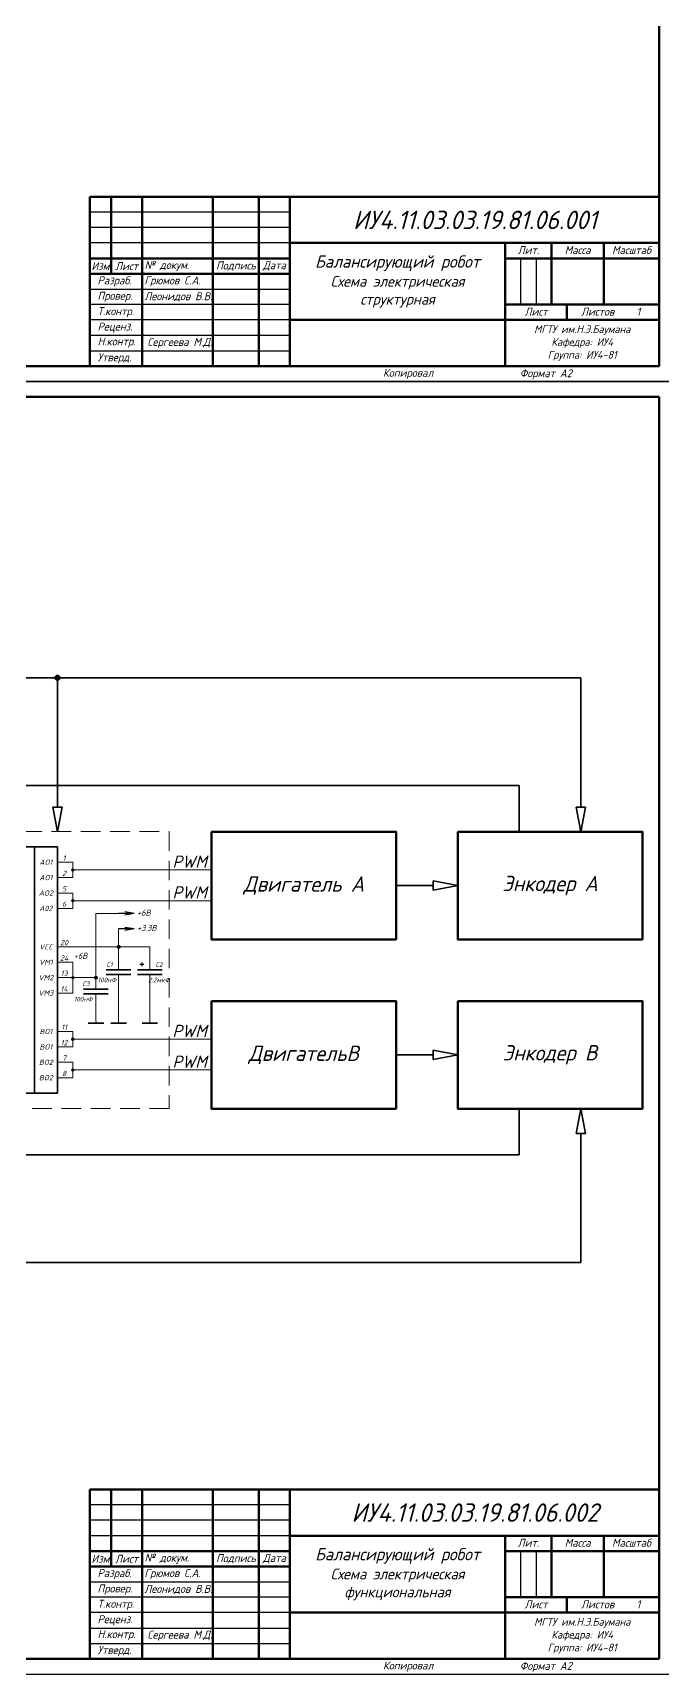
# Model space of a CAD drawing. Header units: inches. Extents: x -14 to 5184, y -66 to 1689.
# Drawn here: x 1699 to 1904, y 415 to 949 of the extents above; entities that cross this region are included whole.
import ezdxf

# ---------------------------------------------------------------- set-up
doc = ezdxf.new("R2010")
doc.units = ezdxf.units.IN
doc.header["$MEASUREMENT"] = 0
doc.linetypes.add('HIDDEN', pattern=[9.525, 6.35, -3.175])
for name, color, linetype, lineweight in [('Видимые тонкие (ГОСТ)', 7, 'Continuous', 25), ('Видимый контур (ГОСТ)', 7, 'Continuous', 50), ('Текст', 7, 'Continuous', 15)]:
    doc.layers.add(name, color=color, linetype=linetype, lineweight=lineweight)
doc.styles.get("Standard").update_dxf_attribs({"font": 'gost_b.ttf', "oblique": 15})

msp = doc.modelspace()

# ---------------------------------------------------------------- hatches: boundary and pattern name
at = {"lineweight": 35, "transparency": 33554684}
h = msp.add_hatch(color=0, dxfattribs=at)
h.dxf.hatch_style = 1
h.paths.add_polyline_path([(1707.1555, 739.753, 0.41421356), (1706.3555, 738.953), (1707.1555, 738.953)])
h.paths.add_polyline_path([(1707.1555, 739.753), (1707.1555, 738.953), (1707.9555, 738.953, 0.41421356)])
h.paths.add_polyline_path([(1707.9555, 738.953), (1706.3555, 738.953, 1)])
h = msp.add_hatch(color=0, dxfattribs=at)
h.dxf.hatch_style = 1
h.paths.add_polyline_path([(1707.1555, 739.753, 0.41421356), (1706.3555, 738.953), (1707.1555, 738.953)])
h.paths.add_polyline_path([(1707.1555, 739.753), (1707.1555, 738.953), (1707.9555, 738.953, 0.41421356)])
h.paths.add_polyline_path([(1707.9555, 738.953), (1706.3555, 738.953, 1)])
h = msp.add_hatch(color=0, dxfattribs=at)
h.dxf.hatch_style = 1
h.paths.add_polyline_path([(1707.1555, 739.753, 0.41421356), (1706.3555, 738.953), (1707.1555, 738.953)])
h.paths.add_polyline_path([(1707.1555, 739.753), (1707.1555, 738.953), (1707.9555, 738.953, 0.41421356)])
h.paths.add_polyline_path([(1707.9555, 738.953), (1706.3555, 738.953, 1)])
h = msp.add_hatch(color=0, dxfattribs=at)
h.dxf.hatch_style = 1
h.paths.add_polyline_path([(1707.1555, 739.753, 0.41421356), (1706.3555, 738.953), (1707.1555, 738.953)])
h.paths.add_polyline_path([(1707.1555, 739.753), (1707.1555, 738.953), (1707.9555, 738.953, 0.41421356)])
h.paths.add_polyline_path([(1707.9555, 738.953), (1706.3555, 738.953, 1)])
at = {"lineweight": 20, "transparency": 33554684}
h = msp.add_hatch(color=0, dxfattribs=at)
h.dxf.hatch_style = 1
h.paths.add_polyline_path([(1712.1555, 676.9417, -0.41421356), (1712.5555, 676.5417), (1712.1555, 676.5417)])
h.paths.add_polyline_path([(1712.1555, 676.9417), (1712.1555, 676.5417), (1711.7555, 676.5417, -0.41421356)])
h.paths.add_polyline_path([(1711.7555, 676.5417), (1712.5555, 676.5417, -1)])
h = msp.add_hatch(color=0, dxfattribs=at)
h.dxf.hatch_style = 1
h.paths.add_polyline_path([(1712.1555, 676.9417, -0.41421356), (1712.5555, 676.5417), (1712.1555, 676.5417)])
h.paths.add_polyline_path([(1712.1555, 676.9417), (1712.1555, 676.5417), (1711.7555, 676.5417, -0.41421356)])
h.paths.add_polyline_path([(1711.7555, 676.5417), (1712.5555, 676.5417, -1)])
h = msp.add_hatch(color=0, dxfattribs=at)
h.dxf.hatch_style = 1
h.paths.add_polyline_path([(1712.1555, 666.9417, -0.41421356), (1712.5555, 666.5417), (1712.1555, 666.5417)])
h.paths.add_polyline_path([(1712.1555, 666.9417), (1712.1555, 666.5417), (1711.7555, 666.5417, -0.41421356)])
h.paths.add_polyline_path([(1711.7555, 666.5417), (1712.5555, 666.5417, -1)])
h = msp.add_hatch(color=0, dxfattribs=at)
h.dxf.hatch_style = 1
h.paths.add_polyline_path([(1712.1555, 666.9417, -0.41421356), (1712.5555, 666.5417), (1712.1555, 666.5417)])
h.paths.add_polyline_path([(1712.1555, 666.9417), (1712.1555, 666.5417), (1711.7555, 666.5417, -0.41421356)])
h.paths.add_polyline_path([(1711.7555, 666.5417), (1712.5555, 666.5417, -1)])
at = {"lineweight": 35, "transparency": 33554684}
h = msp.add_hatch(color=0, dxfattribs=at)
h.dxf.hatch_style = 1
h.paths.add_polyline_path([(1727.0217, 651.9417, -0.41421356), (1727.4217, 651.5417), (1727.0217, 651.5417)])
h.paths.add_polyline_path([(1727.0217, 651.9417), (1727.0217, 651.5417), (1726.6217, 651.5417, -0.41421356)])
h.paths.add_polyline_path([(1726.6217, 651.5417), (1727.4217, 651.5417, -1)])
h = msp.add_hatch(color=0, dxfattribs=at)
h.dxf.hatch_style = 1
h.paths.add_polyline_path([(1727.0217, 651.9417, -0.41421356), (1727.4217, 651.5417), (1727.0217, 651.5417)])
h.paths.add_polyline_path([(1727.0217, 651.9417), (1727.0217, 651.5417), (1726.6217, 651.5417, -0.41421356)])
h.paths.add_polyline_path([(1726.6217, 651.5417), (1727.4217, 651.5417, -1)])
at = {"lineweight": 20, "transparency": 33554684}
h = msp.add_hatch(color=0, dxfattribs=at)
h.dxf.hatch_style = 1
h.paths.add_polyline_path([(1712.1555, 641.9417, -0.41421356), (1712.5555, 641.5417), (1712.1555, 641.5417)])
h.paths.add_polyline_path([(1712.1555, 641.9417), (1712.1555, 641.5417), (1711.7555, 641.5417, -0.41421356)])
h.paths.add_polyline_path([(1711.7555, 641.5417), (1712.5555, 641.5417, -1)])
h = msp.add_hatch(color=0, dxfattribs=at)
h.dxf.hatch_style = 1
h.paths.add_polyline_path([(1712.1555, 641.9417, -0.41421356), (1712.5555, 641.5417), (1712.1555, 641.5417)])
h.paths.add_polyline_path([(1712.1555, 641.9417), (1712.1555, 641.5417), (1711.7555, 641.5417, -0.41421356)])
h.paths.add_polyline_path([(1711.7555, 641.5417), (1712.5555, 641.5417, -1)])
at = {"lineweight": 35, "transparency": 33554684}
h = msp.add_hatch(color=0, dxfattribs=at)
h.dxf.hatch_style = 1
h.paths.add_polyline_path([(1719.6554, 641.9417, -0.41421356), (1720.0554, 641.5417), (1719.6554, 641.5417)])
h.paths.add_polyline_path([(1719.6554, 641.9417), (1719.6554, 641.5417), (1719.2554, 641.5417, -0.41421356)])
h.paths.add_polyline_path([(1719.2554, 641.5417), (1720.0554, 641.5417, -1)])
h = msp.add_hatch(color=0, dxfattribs=at)
h.dxf.hatch_style = 1
h.paths.add_polyline_path([(1719.6554, 641.9417, -0.41421356), (1720.0554, 641.5417), (1719.6554, 641.5417)])
h.paths.add_polyline_path([(1719.6554, 641.9417), (1719.6554, 641.5417), (1719.2554, 641.5417, -0.41421356)])
h.paths.add_polyline_path([(1719.2554, 641.5417), (1720.0554, 641.5417, -1)])
at = {"lineweight": 20, "transparency": 33554684}
h = msp.add_hatch(color=0, dxfattribs=at)
h.dxf.hatch_style = 1
h.paths.add_polyline_path([(1712.1555, 621.9417, -0.41421356), (1712.5555, 621.5417), (1712.1555, 621.5417)])
h.paths.add_polyline_path([(1712.1555, 621.9417), (1712.1555, 621.5417), (1711.7555, 621.5417, -0.41421356)])
h.paths.add_polyline_path([(1711.7555, 621.5417), (1712.5555, 621.5417, -1)])
h = msp.add_hatch(color=0, dxfattribs=at)
h.dxf.hatch_style = 1
h.paths.add_polyline_path([(1712.1555, 621.9417, -0.41421356), (1712.5555, 621.5417), (1712.1555, 621.5417)])
h.paths.add_polyline_path([(1712.1555, 621.9417), (1712.1555, 621.5417), (1711.7555, 621.5417, -0.41421356)])
h.paths.add_polyline_path([(1711.7555, 621.5417), (1712.5555, 621.5417, -1)])
h = msp.add_hatch(color=0, dxfattribs=at)
h.dxf.hatch_style = 1
h.paths.add_polyline_path([(1712.1555, 611.9417, -0.41421356), (1712.5555, 611.5417), (1712.1555, 611.5417)])
h.paths.add_polyline_path([(1712.1555, 611.9417), (1712.1555, 611.5417), (1711.7555, 611.5417, -0.41421356)])
h.paths.add_polyline_path([(1711.7555, 611.5417), (1712.5555, 611.5417, -1)])
h = msp.add_hatch(color=0, dxfattribs=at)
h.dxf.hatch_style = 1
h.paths.add_polyline_path([(1712.1555, 611.9417, -0.41421356), (1712.5555, 611.5417), (1712.1555, 611.5417)])
h.paths.add_polyline_path([(1712.1555, 611.9417), (1712.1555, 611.5417), (1711.7555, 611.5417, -0.41421356)])
h.paths.add_polyline_path([(1711.7555, 611.5417), (1712.5555, 611.5417, -1)])

# ---------------------------------------------------------------- linework, layer by layer
at = {"color": 0, "lineweight": 35, "transparency": 33554684}
for p, q in [((1502.1555, 738.953), (1877.1555, 738.953)), ((1502.1555, 738.953), (1877.1555, 738.953)), ((1707.1555, 738.953), (1707.1555, 696.953)), ((1707.1555, 738.953), (1707.1555, 696.953)), ((1707.1555, 738.953), (1707.1555, 696.953)), ((1707.1555, 738.953), (1707.1555, 696.953)), ((1877.1555, 738.953), (1877.1555, 696.953)), ((1877.1555, 738.953), (1877.1555, 696.953)), ((1857.1555, 703.953), (1655.1555, 703.953)), ((1857.1555, 703.953), (1655.1555, 703.953)), ((1857.1555, 688.953), (1857.1555, 703.953)), ((1857.1555, 688.953), (1857.1555, 703.953)), ((1705.6555, 696.953), (1708.6555, 696.953)), ((1705.6555, 696.953), (1707.1555, 688.953)), ((1705.6555, 696.953), (1708.6555, 696.953)), ((1705.6555, 696.953), (1707.1555, 688.953)), ((1707.1555, 698.5544), (1707.1555, 696.953)), ((1707.1555, 698.5544), (1707.1555, 696.953)), ((1707.1555, 688.953), (1708.6555, 696.953)), ((1707.1555, 688.953), (1708.6555, 696.953)), ((1875.6555, 696.953), (1878.6555, 696.953)), ((1875.6555, 696.953), (1877.1555, 688.953)), ((1875.6555, 696.953), (1878.6555, 696.953)), ((1875.6555, 696.953), (1877.1555, 688.953)), ((1877.1555, 688.953), (1878.6555, 696.953)), ((1877.1555, 688.953), (1878.6555, 696.953)), ((1694.6555, 684.0417), (1699.6555, 684.0417)), ((1694.6555, 684.0417), (1699.6555, 684.0417)), ((1699.6555, 684.0417), (1699.6555, 604.0417)), ((1699.6555, 684.0417), (1707.1555, 684.0417)), ((1699.6555, 684.0417), (1699.6555, 604.0417)), ((1699.6555, 684.0417), (1707.1555, 684.0417)), ((1707.1555, 684.0417), (1707.1555, 604.0417)), ((1707.1555, 684.0417), (1707.1555, 604.0417)), ((1829.1555, 669.953), (1829.1555, 672.953)), ((1837.1555, 671.453), (1829.1555, 672.953)), ((1829.1555, 669.953), (1829.1555, 672.953)), ((1837.1555, 671.453), (1829.1555, 672.953)), ((1817.1555, 671.453), (1829.1555, 671.453)), ((1817.1555, 671.453), (1829.1555, 671.453)), ((1827.554, 671.453), (1829.1555, 671.453)), ((1827.554, 671.453), (1829.1555, 671.453)), ((1829.1555, 669.953), (1837.1555, 671.453)), ((1829.1555, 669.953), (1837.1555, 671.453)), ((1727.0217, 644.0417), (1723.0217, 644.0417)), ((1727.0217, 644.0417), (1723.0217, 644.0417)), ((1727.0217, 642.5417), (1723.0217, 642.5417)), ((1727.0217, 642.5417), (1723.0217, 642.5417)), ((1727.0217, 644.0417), (1731.0217, 644.0417)), ((1727.0217, 644.0417), (1731.0217, 644.0417)), ((1727.0217, 642.5417), (1731.0217, 642.5417)), ((1727.0217, 642.5417), (1731.0217, 642.5417)), ((1737.125, 644.0417), (1733.125, 644.0417)), ((1737.125, 644.0417), (1733.125, 644.0417)), ((1737.125, 642.5417), (1733.125, 642.5417)), ((1737.125, 642.5417), (1733.125, 642.5417)), ((1737.125, 644.0417), (1741.125, 644.0417)), ((1737.125, 644.0417), (1741.125, 644.0417)), ((1737.125, 642.5417), (1741.125, 642.5417)), ((1737.125, 642.5417), (1741.125, 642.5417)), ((1719.6554, 637.7917), (1715.6554, 637.7917)), ((1719.6554, 637.7917), (1715.6554, 637.7917)), ((1719.6554, 636.2917), (1715.6554, 636.2917)), ((1719.6554, 636.2917), (1715.6554, 636.2917)), ((1719.6554, 637.7917), (1723.6554, 637.7917)), ((1719.6554, 637.7917), (1723.6554, 637.7917)), ((1719.6554, 636.2917), (1723.6554, 636.2917)), ((1719.6554, 636.2917), (1723.6554, 636.2917)), ((1722.1689, 626.7984), (1717.1689, 626.7984)), ((1722.1689, 626.7984), (1717.1689, 626.7984)), ((1729.5378, 626.7903), (1724.5378, 626.7903)), ((1729.5378, 626.7903), (1724.5378, 626.7903)), ((1739.6411, 626.7903), (1734.6411, 626.7903)), ((1739.6411, 626.7903), (1734.6411, 626.7903)), ((1817.1555, 616.453), (1829.1555, 616.453)), ((1817.1555, 616.453), (1829.1555, 616.453)), ((1827.554, 616.453), (1829.1555, 616.453)), ((1827.554, 616.453), (1829.1555, 616.453)), ((1829.1555, 614.953), (1829.1555, 617.953)), ((1837.1555, 616.453), (1829.1555, 617.953)), ((1829.1555, 614.953), (1829.1555, 617.953)), ((1837.1555, 616.453), (1829.1555, 617.953)), ((1829.1555, 614.953), (1837.1555, 616.453)), ((1829.1555, 614.953), (1837.1555, 616.453)), ((1707.1555, 604.0417), (1682.1555, 604.0417)), ((1707.1555, 604.0417), (1682.1555, 604.0417)), ((1857.1555, 598.953), (1857.1555, 583.953)), ((1857.1555, 598.953), (1857.1555, 583.953)), ((1877.1555, 598.953), (1875.6555, 590.953)), ((1877.1555, 598.953), (1875.6555, 590.953)), ((1878.6555, 590.953), (1877.1555, 598.953)), ((1878.6555, 590.953), (1877.1555, 598.953)), ((1878.6555, 590.953), (1875.6555, 590.953)), ((1878.6555, 590.953), (1875.6555, 590.953)), ((1877.1555, 548.953), (1877.1555, 590.953)), ((1877.1555, 589.3516), (1877.1555, 590.953)), ((1877.1555, 548.953), (1877.1555, 590.953)), ((1877.1555, 589.3516), (1877.1555, 590.953)), ((1857.1555, 583.953), (1655.1555, 583.953)), ((1857.1555, 583.953), (1655.1555, 583.953)), ((1504.6555, 548.953), (1877.1555, 548.953)), ((1504.6555, 548.953), (1877.1555, 548.953))]:
    msp.add_line(p, q, dxfattribs=at)
at = {"color": 0, "lineweight": 20, "transparency": 33554684}
for p, q in [((1707.1555, 679.0417), (1712.1555, 679.0417)), ((1712.1555, 679.0417), (1707.1555, 679.0417)), ((1707.1555, 679.0417), (1712.1555, 679.0417)), ((1712.1555, 679.0417), (1707.1555, 679.0417)), ((1712.1555, 679.0417), (1712.1555, 674.0417)), ((1712.1555, 679.0417), (1712.1555, 674.0417)), ((1712.1555, 674.0417), (1707.1555, 674.0417)), ((1712.1555, 674.0417), (1707.1555, 674.0417)), ((1712.1555, 674.0417), (1707.1555, 674.0417)), ((1712.1555, 674.0417), (1707.1555, 674.0417)), ((1712.1555, 676.5417), (1757.1555, 676.5417)), ((1712.1555, 676.5417), (1757.1555, 676.5417)), ((1707.1555, 669.0417), (1712.1555, 669.0417)), ((1712.1555, 669.0417), (1707.1555, 669.0417)), ((1707.1555, 669.0417), (1712.1555, 669.0417)), ((1712.1555, 669.0417), (1707.1555, 669.0417)), ((1712.1555, 669.0417), (1712.1555, 664.0417)), ((1712.1555, 669.0417), (1712.1555, 664.0417)), ((1712.1555, 664.0417), (1707.1555, 664.0417)), ((1712.1555, 664.0417), (1707.1555, 664.0417)), ((1712.1555, 664.0417), (1707.1555, 664.0417)), ((1712.1555, 664.0417), (1707.1555, 664.0417)), ((1712.1555, 666.5417), (1717.1555, 666.5417)), ((1712.1555, 666.5417), (1717.1555, 666.5417)), ((1717.1555, 666.5417), (1757.1555, 666.5417)), ((1717.1555, 666.5417), (1757.1555, 666.5417)), ((1719.6554, 657.0804), (1719.6554, 644.0417)), ((1727.0217, 649.0417), (1727.0217, 657.356)), ((1727.0217, 649.0417), (1727.0217, 657.356)), ((1707.1555, 651.5417), (1714.6554, 651.5417)), ((1712.1555, 651.5417), (1707.1555, 651.5417)), ((1713.4055, 651.5417), (1707.1555, 651.5417)), ((1731.7041, 651.5417), (1707.1555, 651.5417)), ((1707.1555, 651.5417), (1714.6554, 651.5417)), ((1712.1555, 651.5417), (1707.1555, 651.5417)), ((1713.4055, 651.5417), (1707.1555, 651.5417)), ((1737.125, 651.5417), (1707.1555, 651.5417)), ((1737.125, 646.5417), (1737.125, 651.5417)), ((1707.1555, 646.5417), (1712.1555, 646.5417)), ((1712.1555, 646.5417), (1707.1555, 646.5417)), ((1707.1555, 646.5417), (1712.1555, 646.5417)), ((1712.1555, 646.5417), (1707.1555, 646.5417)), ((1712.1555, 646.5417), (1712.1555, 641.5417)), ((1712.1555, 646.5417), (1712.1555, 641.5417)), ((1719.6554, 649.0417), (1719.6554, 644.0417)), ((1719.6554, 641.5417), (1719.6554, 646.5417)), ((1719.6554, 641.5417), (1719.6554, 646.5417)), ((1727.0217, 646.5417), (1727.0217, 649.0417)), ((1727.0217, 646.5417), (1727.0217, 649.0417)), ((1727.0217, 644.0417), (1727.0217, 646.5417)), ((1727.0217, 644.0417), (1727.0217, 646.5417)), ((1737.125, 646.5417), (1737.125, 649.0417)), ((1737.125, 644.0417), (1737.125, 646.5417)), ((1737.125, 644.0417), (1737.125, 646.5417)), ((1712.1555, 641.5417), (1707.1555, 641.5417)), ((1707.1555, 641.5417), (1714.6554, 641.5417)), ((1712.1555, 641.5417), (1707.1555, 641.5417)), ((1712.1555, 641.5417), (1707.1555, 641.5417)), ((1712.1555, 641.5417), (1707.1555, 641.5417)), ((1707.1555, 641.5417), (1714.6554, 641.5417)), ((1712.1555, 641.5417), (1707.1555, 641.5417)), ((1712.1555, 641.5417), (1707.1555, 641.5417)), ((1710.4541, 641.5417), (1719.6554, 641.5417)), ((1710.4541, 641.5417), (1719.6554, 641.5417)), ((1712.1555, 636.5417), (1712.1555, 644.0417)), ((1712.1555, 636.5417), (1712.1555, 644.0417)), ((1720.1068, 641.5417), (1715.1068, 641.5417)), ((1720.1068, 641.5417), (1715.1068, 641.5417)), ((1719.6554, 639.0417), (1719.6554, 641.5417)), ((1719.6554, 639.0417), (1719.6554, 641.5417)), ((1719.6554, 637.7917), (1719.6554, 640.2917)), ((1719.6554, 637.7917), (1719.6554, 640.2917)), ((1727.0217, 640.0417), (1727.0217, 642.5417)), ((1727.0217, 626.7903), (1727.0217, 642.5417)), ((1737.125, 640.0417), (1737.125, 642.5417)), ((1737.125, 626.7903), (1737.125, 642.5417)), ((1707.1555, 636.5417), (1712.1555, 636.5417)), ((1712.1555, 636.5417), (1707.1555, 636.5417)), ((1707.1555, 636.5417), (1712.1555, 636.5417)), ((1712.1555, 636.5417), (1707.1555, 636.5417)), ((1719.6715, 627.7903), (1719.6715, 636.2917)), ((1719.6715, 627.7903), (1719.6715, 636.2917)), ((1712.1555, 624.0417), (1707.1555, 624.0417)), ((1712.1555, 624.0417), (1707.1555, 624.0417)), ((1712.1555, 624.0417), (1707.1555, 624.0417)), ((1712.1555, 624.0417), (1707.1555, 624.0417)), ((1712.1555, 619.0417), (1712.1555, 624.0417)), ((1712.1555, 619.0417), (1712.1555, 624.0417)), ((1719.6876, 626.7889), (1719.6715, 627.7903)), ((1719.6876, 626.7889), (1719.6715, 627.7903)), ((1707.1555, 619.0417), (1712.1555, 619.0417)), ((1712.1555, 619.0417), (1707.1555, 619.0417)), ((1707.1555, 619.0417), (1712.1555, 619.0417)), ((1712.1555, 619.0417), (1707.1555, 619.0417)), ((1712.1555, 621.5417), (1717.1555, 621.5417)), ((1712.1555, 621.5417), (1717.1555, 621.5417)), ((1717.1555, 621.5417), (1757.1555, 621.5417)), ((1717.1555, 621.5417), (1757.1555, 621.5417)), ((1712.1555, 614.0417), (1707.1555, 614.0417)), ((1712.1555, 614.0417), (1707.1555, 614.0417)), ((1712.1555, 614.0417), (1707.1555, 614.0417)), ((1712.1555, 614.0417), (1707.1555, 614.0417)), ((1712.1555, 609.0417), (1712.1555, 614.0417)), ((1712.1555, 609.0417), (1712.1555, 614.0417)), ((1707.1555, 609.0417), (1712.1555, 609.0417)), ((1712.1555, 609.0417), (1707.1555, 609.0417)), ((1707.1555, 609.0417), (1712.1555, 609.0417)), ((1712.1555, 609.0417), (1707.1555, 609.0417)), ((1712.1555, 611.5417), (1757.1555, 611.5417)), ((1712.1555, 611.5417), (1757.1555, 611.5417))]:
    msp.add_line(p, q, dxfattribs=at)
at = {"lineweight": 20}
for p in [(1719.6554, 657.0804), (1727.0217, 662.356)]:
    msp.add_line(p, (1719.6554, 662.356), dxfattribs=at)
at = {"color": 0, "lineweight": 25, "transparency": 33554684}
for p, q in [((1732.0217, 662.356), (1727.0217, 662.356)), ((1732.0217, 662.356), (1729.0673, 662.877)), ((1732.0217, 662.356), (1729.0673, 661.8351)), ((1732.0217, 657.356), (1727.0217, 657.356)), ((1732.0217, 657.356), (1729.0673, 657.877)), ((1732.0217, 657.356), (1729.0673, 656.8351)), ((1733.9317, 645.8741), (1735.1817, 645.8741)), ((1734.5567, 646.4991), (1734.5567, 645.2491))]:
    msp.add_line(p, q, dxfattribs=at)
at = {"color": 0, "linetype": 'HIDDEN', "lineweight": 20, "transparency": 33554684}
msp.add_lwpolyline([(1667.1555, 688.953), (1743.4315, 689.0417), (1743.4315, 599.0417), (1667.1555, 598.953)], close=True, dxfattribs=at)
at = {"color": 0, "lineweight": 50, "transparency": 33554684}
for points in [[(1757.1555, 688.953), (1817.1555, 688.953), (1817.1555, 653.953), (1757.1555, 653.953)], [(1757.1555, 688.953), (1817.1555, 688.953), (1817.1555, 653.953), (1757.1555, 653.953)], [(1837.1555, 688.953), (1897.1555, 688.953), (1897.1555, 653.953), (1837.1555, 653.953)], [(1837.1555, 688.953), (1897.1555, 688.953), (1897.1555, 653.953), (1837.1555, 653.953)], [(1757.1555, 633.953), (1817.1555, 633.953), (1817.1555, 598.953), (1757.1555, 598.953)], [(1757.1555, 633.953), (1817.1555, 633.953), (1817.1555, 598.953), (1757.1555, 598.953)], [(1837.1555, 633.953), (1897.1555, 633.953), (1897.1555, 598.953), (1837.1555, 598.953)], [(1837.1555, 633.953), (1897.1555, 633.953), (1897.1555, 598.953), (1837.1555, 598.953)]]:
    msp.add_lwpolyline(points, close=True, dxfattribs=at)
at = {"color": 0, "lineweight": 35, "transparency": 33554684}
for centre, radius in [((1707.1555, 738.953), 0.8), ((1707.1555, 738.953), 0.8), ((1707.1555, 738.953), 0.8), ((1707.1555, 738.953), 0.8), ((1727.0217, 651.5417), 0.4), ((1727.0217, 651.5417), 0.4), ((1719.6554, 641.5417), 0.4), ((1719.6554, 641.5417), 0.4)]:
    msp.add_circle(centre, radius, dxfattribs=at)
at = {"color": 0, "lineweight": 20, "transparency": 33554684}
for centre in [(1712.1555, 676.5417), (1712.1555, 676.5417), (1712.1555, 666.5417), (1712.1555, 666.5417), (1712.1555, 641.5417), (1712.1555, 641.5417), (1712.1555, 621.5417), (1712.1555, 621.5417), (1712.1555, 611.5417), (1712.1555, 611.5417)]:
    msp.add_circle(centre, 0.4, dxfattribs=at)
at = {"layer": 'Видимые тонкие (ГОСТ)', "transparency": 33554684}
for p, q in [((1782.616, 890.2356), (1717.616, 890.2356)), ((1782.616, 885.2356), (1717.616, 885.2356)), ((1782.616, 880.2356), (1717.616, 880.2356)), ((1857.6036, 875.0269), (1857.6036, 860.2356)), ((1862.6815, 875.0269), (1862.6815, 860.2356)), ((1717.616, 865.2356), (1782.616, 865.2356)), ((1782.616, 860.2356), (1717.616, 860.2356)), ((1782.616, 855.2356), (1717.616, 855.2356)), ((1313.616, 835.2356), (1907.616, 835.2356)), ((1907.616, 835.2356), (1313.616, 835.2356)), ((1782.616, 470.2356), (1717.616, 470.2356)), ((1782.616, 465.2356), (1717.616, 465.2356)), ((1782.616, 460.2356), (1717.616, 460.2356)), ((1857.6036, 455.0269), (1857.6036, 440.2356)), ((1862.6815, 455.0269), (1862.6815, 440.2356)), ((1717.616, 445.2356), (1782.616, 445.2356)), ((1782.616, 440.2356), (1717.616, 440.2356)), ((1782.616, 435.2356), (1717.616, 435.2356)), ((1313.616, 415.2356), (1907.616, 415.2356))]:
    msp.add_line(p, q, dxfattribs=at)
for points in [[(1717.616, 850.2356), (1782.616, 850.2356)], [(1717.616, 845.2356), (1782.616, 845.2356)], [(1717.616, 430.2356), (1782.616, 430.2356)], [(1717.616, 425.2356), (1782.616, 425.2356)]]:
    msp.add_lwpolyline(points, dxfattribs=at)
at = {"layer": 'Видимый контур (ГОСТ)', "transparency": 33554684}
for p, q in [((1902.616, 840.2356), (1902.616, 1250.2356)), ((1717.616, 895.2356), (1717.616, 840.2356)), ((1902.616, 895.2356), (1717.616, 895.2356)), ((1724.616, 870.2356), (1724.616, 895.2356)), ((1734.616, 895.2356), (1734.616, 840.2356)), ((1757.616, 840.2356), (1757.616, 895.2356)), ((1772.616, 895.2356), (1772.616, 840.2356)), ((1782.616, 895.2356), (1782.616, 840.2356)), ((1782.616, 880.2356), (1902.616, 880.2356)), ((1852.616, 880.2356), (1852.616, 840.2356)), ((1867.616, 880.2356), (1867.616, 860.2356)), ((1884.616, 880.2356), (1884.616, 860.2356)), ((1782.616, 875.2356), (1717.616, 875.2356)), ((1852.616, 875.2356), (1902.616, 875.2356)), ((1782.616, 870.2356), (1717.616, 870.2356)), ((1902.616, 860.2356), (1852.616, 860.2356)), ((1872.616, 860.2356), (1872.616, 855.2356)), ((1902.616, 855.2356), (1782.616, 855.2356)), ((1321.616, 840.2356), (1902.616, 840.2356)), ((1902.616, 830.2356), (1333.616, 830.2356)), ((1902.616, 420.2356), (1902.616, 830.2356)), ((1717.616, 475.2356), (1717.616, 420.2356)), ((1902.616, 475.2356), (1717.616, 475.2356)), ((1724.616, 450.2356), (1724.616, 475.2356)), ((1734.616, 475.2356), (1734.616, 420.2356)), ((1757.616, 420.2356), (1757.616, 475.2356)), ((1772.616, 475.2356), (1772.616, 420.2356)), ((1782.616, 475.2356), (1782.616, 420.2356)), ((1782.616, 460.2356), (1902.616, 460.2356)), ((1852.616, 460.2356), (1852.616, 420.2356)), ((1867.616, 460.2356), (1867.616, 440.2356)), ((1884.616, 460.2356), (1884.616, 440.2356)), ((1782.616, 455.2356), (1717.616, 455.2356)), ((1852.616, 455.2356), (1902.616, 455.2356)), ((1782.616, 450.2356), (1717.616, 450.2356)), ((1902.616, 440.2356), (1852.616, 440.2356)), ((1872.616, 440.2356), (1872.616, 435.2356)), ((1902.616, 435.2356), (1782.616, 435.2356)), ((1321.616, 420.2356), (1902.616, 420.2356))]:
    msp.add_line(p, q, dxfattribs=at)

# ---------------------------------------------------------------- texts
at = {"layer": 'Текст', "color": 0, "transparency": 33554684}
for s, width, gutter_width, heights, insert, char_height, attachment_point in [('\\pxqc;{\\fGOST type B|b0|i0|c204|p0;ИУ4.11.03.03.19.81.06.001}', 120, 12.5, [0], (1842.7817, 887.7356), 6, 5), ('\\pxqc;{\\fGOST type B|b0|i0|c204|p0;Балансирующий робот \\P\\H0.875x;Схема электрическая \\Pструктурная}', 76.091048, 12.5, [23.6399], (1817.616, 867.7356), 4, 5), ('\\pxqc;{\\fGOST type B|b0|i0|c204|p0;Лит.}', 15, 17.5, [0], (1852.616, 879.2287), 2.6, 1), ('\\pxqc;{\\fGOST type B|b0|i0|c204|p0;Масса}', 17, 17.5, [0], (1867.616, 879.2287), 2.6, 1), ('\\pxqc;{\\fGOST type B|b0|i0|c204|p0;Масштаб}', 18, 17.5, [0], (1884.616, 879.2287), 2.6, 1), ('\\pxqc;{\\fGOST type B|b0|i0|c204|p0;Изм}', 7, 17.5, [0], (1717.616, 872.7356), 2.6, 4), ('\\pxql;{\\fGOST type B|b0|i0|c204|p0;Разраб.}', 17, 17.5, [0], (1720.1505, 867.7356), 2.6, 4), ('\\pxqc;{\\fGOST type B|b0|i0|c204|p0;Лист}', 10, 17.5, [0], (1724.616, 872.7356), 2.6, 4), ('{\\fGOST type B|b0|i0|c204|p0;Грюмов С.А.}', 22.960032, 17.5, [0], (1735.3873, 867.7356), 2.6, 4), ('\\pxi-3,l3.32143,ql,t3.32143;{\\fGOST type B|b0|i0|c204|p0;№ докум\\fGOST type A|b0|i0|c204|p0;.}', 17, 17.5, [4.7965], (1734.616, 872.7356), 2.6, 4), ('\\pxqc;{\\fGOST type B|b0|i0|c204|p0;Подпись}', 15, 17.5, [0], (1757.616, 872.7356), 2.6, 4), ('\\pxqc;{\\fGOST type B|b0|i0|c204|p2;Дата}', 10, 17.5, [0], (1772.616, 872.7356), 2.6, 4), ('\\pxql;{\\fGOST type B|b0|i0|c204|p0;Провер.}', 17, 17.5, [0], (1720.1505, 862.7356), 2.6, 4), ('{\\fGOST type B|b0|i0|c204|p0;Леонидов В.В.}', 24.465407, 17.5, [2.6], (1735.3873, 862.7356), 2.6, 4), ('{\\fGOST type B|b0|i0|c204|p0;Т.контр.}', 17, 17.5, [0], (1720.1505, 857.7356), 2.6, 4), ('\\pxqc;{\\fGOST type B|b0|i0|c204|p0;Лист}', 20, 17.5, [0], (1852.616, 859.2287), 2.6, 1), ('\\pxqc;{\\fGOST type B|b0|i0|c204|p0;Листов}', 20, 17.5, [0], (1872.616, 859.2287), 2.6, 1), ('\\pxqc;1', 20, 17.5, [0], (1885.8675, 859.2287), 2.6, 1), ('{\\fGOST type B|b0|i0|c204|p0;Реценз.}', 17, 17.5, [0], (1720.1705, 852.7356), 2.6, 4), ('\\pxqc;{\\fGOST type B|b0|i0|c204|p0;МГТУ им}.{\\fGOST type B|b0|i0|c204|p0;Н.Э.Баумана\\PКафедра}: {\\fGOST type B|b0|i0|c204|p0;ИУ4}\\P{\\fGOST type B|b0|i0|c204|p0;Группа}: {\\fGOST type B|b0|i0|c204|p0;ИУ4-81}', 50, 17.5, [0], (1877.616, 847.7356), 2.5, 5), ('\\pxql;{\\fGOST type B|b0|i0|c204|p0;Н.контр.}', 17, 17.5, [0], (1720.1905, 847.918), 2.6, 4), ('\\pxqc;{\\fGOST type B|b0|i0|c204|p0;Сергеева М.Д.}', 23.070615, 17.5, [0], (1735.3873, 847.7356), 2.6, 4), ('{\\fGOST type B|b0|i0|c204|p0;Утверд.}', 17, 17.5, [0], (1720.1505, 842.7356), 2.6, 4), ('{\\fGOST type B|b0|i0|c204|p0;Копировал}', 17, 17.5, [0], (1812.8872, 839.3609), 2.6, 1), ('{\\fGOST type B|b0|i0|c204|p0;Формат А2}', 20, 17.5, [0], (1857.3368, 839.2287), 2.6, 1), ('\\pxqc;PWM{\\fGOST type B|b0|i0|c204|p0; }', 16.584083, 16, [0], (1750.0651, 677.2252), 4, 8), ('\\pxqc;{\\fGOST type B|b0|i0|c204|p0;Двигатель }A', 60, 16, [0], (1757.1555, 671.453), 5, 4), ('\\pxqc;{\\fGOST type B|b0|i0|c204|p0;Двигатель }A', 60, 16, [0], (1757.1555, 671.453), 5, 4), ('\\pxqc;{\\fGOST type B|b0|i0|c204|p0;Энкодер }A', 60, 16, [0], (1837.1555, 671.453), 5, 4), ('\\pxqc;{\\fGOST type B|b0|i0|c204|p0;Энкодер }A', 60, 16, [0], (1837.1555, 671.453), 5, 4), ('\\pxqc;PWM{\\fGOST type B|b0|i0|c204|p0; }', 16.584083, 16, [0], (1750.0651, 667.2252), 4, 8), ('\\pxqc;PWM{\\fGOST type B|b0|i0|c204|p0; }', 16.584083, 16, [0], (1750.0651, 622.2252), 4, 8), ('\\pxqc;{\\fGOST type B|b0|i0|c204|p0;Двигатель}B', 60, 16, [0], (1757.1555, 616.453), 5, 4), ('\\pxqc;{\\fGOST type B|b0|i0|c204|p0;Двигатель}B', 60, 16, [0], (1757.1555, 616.453), 5, 4), ('\\pxqc;{\\fGOST type B|b0|i0|c204|p0;Энкодер }B', 60, 16, [0], (1837.1555, 616.453), 5, 4), ('\\pxqc;{\\fGOST type B|b0|i0|c204|p0;Энкодер }B', 60, 16, [0], (1837.1555, 616.453), 5, 4), ('\\pxqc;PWM{\\fGOST type B|b0|i0|c204|p0; }', 16.584083, 16, [0], (1750.0651, 612.2252), 4, 8), ('\\pxqc;{\\fGOST type B|b0|i0|c204|p0;ИУ4.11.03.03.19.81.06.002}', 120, 12.5, [0], (1842.7817, 467.7356), 6, 5), ('\\pxqc;{\\fGOST type B|b0|i0|c204|p0;Лит.}', 15, 17.5, [0], (1852.616, 459.2287), 2.6, 1), ('\\pxqc;{\\fGOST type B|b0|i0|c204|p0;Масса}', 17, 17.5, [0], (1867.616, 459.2287), 2.6, 1), ('\\pxqc;{\\fGOST type B|b0|i0|c204|p0;Масштаб}', 18, 17.5, [0], (1884.616, 459.2287), 2.6, 1), ('\\pxqc;{\\fGOST type B|b0|i0|c204|p0;Изм}', 7, 17.5, [0], (1717.616, 452.7356), 2.6, 4), ('\\pxqc;{\\fGOST type B|b0|i0|c204|p0;Лист}', 10, 17.5, [0], (1724.616, 452.7356), 2.6, 4), ('\\pxi-3,l3.32143,ql,t3.32143;{\\fGOST type B|b0|i0|c204|p0;№ докум\\fGOST type A|b0|i0|c204|p0;.}', 17, 17.5, [4.7965], (1734.616, 452.7356), 2.6, 4), ('\\pxqc;{\\fGOST type B|b0|i0|c204|p0;Подпись}', 15, 17.5, [0], (1757.616, 452.7356), 2.6, 4), ('\\pxqc;{\\fGOST type B|b0|i0|c204|p2;Дата}', 10, 17.5, [0], (1772.616, 452.7356), 2.6, 4), ('\\pxqc;{\\fGOST type B|b0|i0|c204|p0;Балансирующий робот \\P\\H0.875x;Схема электрическая \\Pфункциональная}', 76.091048, 12.5, [23.6399], (1817.616, 447.7356), 4, 5), ('\\pxql;{\\fGOST type B|b0|i0|c204|p0;Разраб.}', 17, 17.5, [0], (1720.1505, 447.7356), 2.6, 4), ('{\\fGOST type B|b0|i0|c204|p0;Грюмов С.А.}', 22.960032, 17.5, [0], (1735.3873, 447.7356), 2.6, 4), ('\\pxql;{\\fGOST type B|b0|i0|c204|p0;Провер.}', 17, 17.5, [0], (1720.1505, 442.7356), 2.6, 4), ('{\\fGOST type B|b0|i0|c204|p0;Леонидов В.В.}', 24.465407, 17.5, [2.6], (1735.3873, 442.7356), 2.6, 4), ('{\\fGOST type B|b0|i0|c204|p0;Т.контр.}', 17, 17.5, [0], (1720.1505, 437.7356), 2.6, 4), ('\\pxqc;{\\fGOST type B|b0|i0|c204|p0;Лист}', 20, 17.5, [0], (1852.616, 439.2287), 2.6, 1), ('\\pxqc;{\\fGOST type B|b0|i0|c204|p0;Листов}', 20, 17.5, [0], (1872.616, 439.2287), 2.6, 1), ('\\pxqc;1', 20, 17.5, [0], (1885.8675, 439.2287), 2.6, 1), ('{\\fGOST type B|b0|i0|c204|p0;Реценз.}', 17, 17.5, [0], (1720.1705, 432.7356), 2.6, 4), ('\\pxqc;{\\fGOST type B|b0|i0|c204|p0;МГТУ им}.{\\fGOST type B|b0|i0|c204|p0;Н.Э.Баумана\\PКафедра}: {\\fGOST type B|b0|i0|c204|p0;ИУ4}\\P{\\fGOST type B|b0|i0|c204|p0;Группа}: {\\fGOST type B|b0|i0|c204|p0;ИУ4-81}', 50, 17.5, [0], (1877.616, 427.7356), 2.5, 5), ('\\pxql;{\\fGOST type B|b0|i0|c204|p0;Н.контр.}', 17, 17.5, [0], (1720.1905, 427.918), 2.6, 4), ('\\pxqc;{\\fGOST type B|b0|i0|c204|p0;Сергеева М.Д.}', 23.070615, 17.5, [0], (1735.3873, 427.7356), 2.6, 4), ('{\\fGOST type B|b0|i0|c204|p0;Утверд.}', 17, 17.5, [0], (1720.1505, 422.7356), 2.6, 4), ('{\\fGOST type B|b0|i0|c204|p0;Копировал}', 17, 17.5, [0], (1812.8872, 419.3609), 2.6, 1), ('{\\fGOST type B|b0|i0|c204|p0;Формат А2}', 20, 17.5, [0], (1857.3368, 419.2287), 2.6, 1)]:
    msp.add_mtext_dynamic_manual_height_columns(s, width=width, gutter_width=gutter_width, heights=heights, dxfattribs=dict(at, insert=insert, char_height=char_height, attachment_point=attachment_point))
for s, width, height, insert, char_height, attachment_point in [('\\pxqc;{\\fGOST type B|b0|i0|c0|p0;AO1}', 7.5, 2.5, (1703.3921, 679.0417), 1.7, 5), ('\\pxqc;{\\fGOST type B|b0|i0|c0|p0;AO1}', 7.5, 2.5, (1703.3921, 679.0417), 1.7, 5), ('\\pxqc;1', 4.374868, 2.5, (1707.1316, 679.5705), 1.7, 7), ('\\pxqc;1', 4.374868, 2.5, (1707.1316, 679.5705), 1.7, 7), ('\\pxqc;{\\fGOST type B|b0|i0|c0|p0;AO1}', 7.5, 2.5, (1703.3921, 674.0417), 1.7, 5), ('\\pxqc;{\\fGOST type B|b0|i0|c0|p0;AO1}', 7.5, 2.5, (1703.3921, 674.0417), 1.7, 5), ('\\pxqc;{\\fGOST type B|b0|i0|c204|p0;2}', 4.374868, 2.5, (1707.1316, 674.5705), 1.7, 7), ('\\pxqc;{\\fGOST type B|b0|i0|c204|p0;2}', 4.374868, 2.5, (1707.1316, 674.5705), 1.7, 7), ('\\pxqc;{\\fGOST type B|b0|i0|c0|p0;AO2}', 7.5, 2.5, (1703.3921, 669.0417), 1.7, 5), ('\\pxqc;{\\fGOST type B|b0|i0|c0|p0;AO2}', 7.5, 2.5, (1703.3921, 669.0417), 1.7, 5), ('\\pxqc;{\\fGOST type B|b0|i0|c204|p0;5}', 4.374868, 2.5, (1707.1316, 669.5705), 1.7, 7), ('\\pxqc;{\\fGOST type B|b0|i0|c204|p0;5}', 4.374868, 2.5, (1707.1316, 669.5705), 1.7, 7), ('\\pxqc;{\\fGOST type B|b0|i0|c0|p0;A02}', 7.5, 2.5, (1703.3921, 664.0417), 1.7, 5), ('\\pxqc;{\\fGOST type B|b0|i0|c0|p0;A02}', 7.5, 2.5, (1703.3921, 664.0417), 1.7, 5), ('\\pxqc;{\\fGOST type B|b0|i0|c204|p0;6}', 4.374868, 2.5, (1707.1316, 664.5705), 1.7, 7), ('\\pxqc;{\\fGOST type B|b0|i0|c204|p0;6}', 4.374868, 2.5, (1707.1316, 664.5705), 1.7, 7), ('+{\\fGOST type B|b0|i0|c204|p0;6В}', 7.5, 2.5, (1733.0389, 661.6709), 2, 7), ('+3.3{\\fGOST type B|b0|i0|c204|p0;В}', 7.5, 2.5, (1733.0389, 656.6709), 2, 7), ('\\pxqc;{\\fGOST type B|b0|i0|c0|p0;VCC}', 7.5, 2.5, (1703.3921, 651.5417), 1.7, 5), ('\\pxqc;{\\fGOST type B|b0|i0|c0|p0;VCC}', 7.5, 2.5, (1703.3921, 651.5417), 1.7, 5), ('\\pxqc;{\\fGOST type B|b0|i0|c204|p0;20}', 4.374868, 2.5, (1707.1316, 652.0705), 1.7, 7), ('\\pxqc;{\\fGOST type B|b0|i0|c204|p0;20}', 4.374868, 2.5, (1707.1316, 652.0705), 1.7, 7), ('\\pxqc;{\\fGOST type B|b0|i0|c0|p0;VM1}', 7.5, 2.5, (1703.3921, 646.5417), 1.7, 5), ('\\pxqc;{\\fGOST type B|b0|i0|c0|p0;VM1}', 7.5, 2.5, (1703.3921, 646.5417), 1.7, 5), ('\\pxqc;{\\fGOST type B|b0|i0|c204|p0;24}', 4.374868, 2.5, (1707.1316, 647.0705), 1.7, 7), ('\\pxqc;{\\fGOST type B|b0|i0|c204|p0;24}', 4.374868, 2.5, (1707.1316, 647.0705), 1.7, 7), ('\\pxqc;+{\\fGOST type B|b0|i0|c204|p0;6В}', 10, 5, (1719.6554, 647.6231), 2, 9), ('\\pxqc;+{\\fGOST type B|b0|i0|c204|p0;6В}', 10, 5, (1719.6554, 647.6231), 2, 9), ('\\pxqc;C1', 5.943559, 2.5, (1727.0217, 646.5417), 1.5, 3), ('\\pxqc;{\\fGOST type B|b0|i0|c204|p0;С2}', 5.943559, 2.5, (1743.125, 646.5417), 1.5, 3), ('\\pxqc;{\\fGOST type B|b0|i0|c0|p0;VM2}', 7.5, 2.5, (1703.3921, 641.5417), 1.7, 5), ('\\pxqc;{\\fGOST type B|b0|i0|c0|p0;VM2}', 7.5, 2.5, (1703.3921, 641.5417), 1.7, 5), ('\\pxqc;{\\fGOST type B|b0|i0|c204|p0;13}', 4.374868, 2.5, (1707.1316, 642.0705), 1.7, 7), ('\\pxqc;{\\fGOST type B|b0|i0|c204|p0;13}', 4.374868, 2.5, (1707.1316, 642.0705), 1.7, 7), ('{\\fGOST type B|b0|i0|c204|p0;С3}', 5.943559, 2.5, (1717.5619, 640.2917), 1.5, 3), ('{\\fGOST type B|b0|i0|c204|p0;100нФ}', 6.556501, 2.5, (1726.2535, 640.0417), 1.5, 9), ('{\\fGOST type B|b0|i0|c204|p0;2.2мкФ}', 6.556501, 2.5, (1743.639, 640.0417), 1.5, 9), ('\\pxqc;{\\fGOST type B|b0|i0|c0|p0;VM3}', 7.5, 2.5, (1703.3921, 636.5417), 1.7, 5), ('\\pxqc;{\\fGOST type B|b0|i0|c0|p0;VM3}', 7.5, 2.5, (1703.3921, 636.5417), 1.7, 5), ('\\pxqc;{\\fGOST type B|b0|i0|c204|p0;14}', 4.374868, 2.5, (1707.1316, 637.0705), 1.7, 7), ('\\pxqc;{\\fGOST type B|b0|i0|c204|p0;14}', 4.374868, 2.5, (1707.1316, 637.0705), 1.7, 7), ('{\\fGOST type B|b0|i0|c204|p0;100нФ}', 6.556501, 2.5, (1718.5144, 633.7917), 1.5, 9), ('\\pxqc;{\\fGOST type B|b0|i0|c0|p0;BO1}', 7.5, 2.5, (1703.3921, 624.0417), 1.7, 5), ('\\pxqc;{\\fGOST type B|b0|i0|c0|p0;BO1}', 7.5, 2.5, (1703.3921, 624.0417), 1.7, 5), ('\\pxqc;{\\fGOST type B|b0|i0|c204|p0;11}', 4.374868, 2.5, (1707.1316, 624.5705), 1.7, 7), ('\\pxqc;{\\fGOST type B|b0|i0|c204|p0;11}', 4.374868, 2.5, (1707.1316, 624.5705), 1.7, 7), ('\\pxqc;{\\fGOST type B|b0|i0|c0|p0;BO1}', 7.5, 2.5, (1703.3921, 619.0417), 1.7, 5), ('\\pxqc;{\\fGOST type B|b0|i0|c0|p0;BO1}', 7.5, 2.5, (1703.3921, 619.0417), 1.7, 5), ('\\pxqc;{\\fGOST type B|b0|i0|c204|p0;12}', 4.374868, 2.5, (1707.1316, 619.5705), 1.7, 7), ('\\pxqc;{\\fGOST type B|b0|i0|c204|p0;12}', 4.374868, 2.5, (1707.1316, 619.5705), 1.7, 7), ('\\pxqc;{\\fGOST type B|b0|i0|c0|p0;BO2}', 7.5, 2.5, (1703.3921, 614.0417), 1.7, 5), ('\\pxqc;{\\fGOST type B|b0|i0|c0|p0;BO2}', 7.5, 2.5, (1703.3921, 614.0417), 1.7, 5), ('\\pxqc;{\\fGOST type B|b0|i0|c204|p0;7}', 4.374868, 2.5, (1707.1316, 614.5705), 1.7, 7), ('\\pxqc;{\\fGOST type B|b0|i0|c204|p0;7}', 4.374868, 2.5, (1707.1316, 614.5705), 1.7, 7), ('\\pxqc;{\\fGOST type B|b0|i0|c0|p0;BO2}', 7.5, 2.5, (1703.3921, 609.0417), 1.7, 5), ('\\pxqc;{\\fGOST type B|b0|i0|c0|p0;BO2}', 7.5, 2.5, (1703.3921, 609.0417), 1.7, 5), ('\\pxqc;{\\fGOST type B|b0|i0|c204|p0;8}', 4.374868, 2.5, (1707.1316, 609.5705), 1.7, 7), ('\\pxqc;{\\fGOST type B|b0|i0|c204|p0;8}', 4.374868, 2.5, (1707.1316, 609.5705), 1.7, 7)]:
    msp.add_mtext_dynamic_auto_height_columns(s, width=width, gutter_width=12.5, height=height, count=1, dxfattribs=dict(at, insert=insert, char_height=char_height, attachment_point=attachment_point))

doc.saveas('drawing.dxf')
